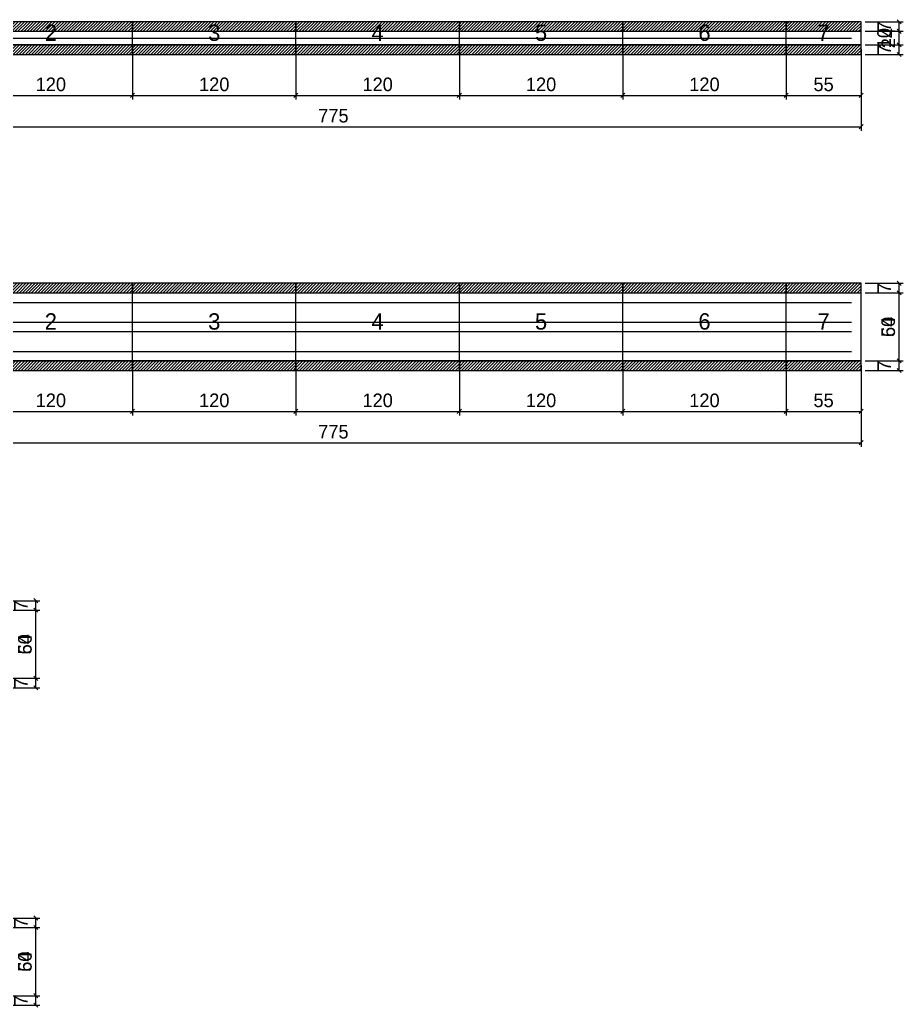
# Model space of a CAD drawing. Extents: x -9000 to 3070, y -4815 to 1250.
# Drawn here: x 1185 to 1834, y -970 to -244 of the extents above; entities that cross this region are included whole.
import ezdxf
from ezdxf.enums import TextEntityAlignment as Align

# ---------------------------------------------------------------- set-up
doc = ezdxf.new("R2010")
doc.units = 0
for name, color, linetype in [('5', 5, 'Continuous'), ('COTA', 241, 'Continuous'), ('Painéis', 200, 'Continuous'), ('SARR_2.2x5', 40, 'Continuous'), ('SARR_2.2x7', 40, 'Continuous'), ('SCO-___-LAJ', 224, 'Continuous')]:
    doc.layers.add(name, color=color, linetype=linetype)
doc.dimstyles.new('PAINEL', dxfattribs={"dimtxt": 10, "dimasz": 3, "dimexe": 3, "dimexo": 3, "dimgap": 3, "dimtad": 1, "dimblk": 'OBLIQUE', "dimblk1": 'OBLIQUE', "dimcen": 2.5, "dimclrd": 4, "dimclre": 4, "dimclrt": 240, "dimazin": 3, "dimtfac": 1, "dimtmove": 0, "dimatfit": 3})

# ---------------------------------------------------------------- blocks, each defined once
blk = doc.blocks.new('_OBLIQUE')
at = {"color": 0, "linetype": 'BYBLOCK'}
blk.add_line((-0.5, -0.5), (0.5, 0.5), dxfattribs=at)

msp = doc.modelspace()

# ---------------------------------------------------------------- hatches: boundary and pattern name
at = {"layer": 'COTA'}
h = msp.add_hatch(dxfattribs=at)
h.set_pattern_fill('ANSI31', scale=0.5)
h.paths.add_polyline_path([(1148, -253), (1268, -253), (1268, -246), (1148, -246)])
h = msp.add_hatch(dxfattribs=at)
h.set_pattern_fill('ANSI31', scale=0.5)
h.paths.add_polyline_path([(1268, -253), (1388, -253), (1388, -246), (1268, -246)])
h = msp.add_hatch(dxfattribs=at)
h.set_pattern_fill('ANSI31', scale=0.5)
h.paths.add_polyline_path([(1388, -253), (1508, -253), (1508, -246), (1388, -246)])
h = msp.add_hatch(dxfattribs=at)
h.set_pattern_fill('ANSI31', scale=0.5)
h.paths.add_polyline_path([(1508, -253), (1628, -253), (1628, -246), (1508, -246)])
h = msp.add_hatch(dxfattribs=at)
h.set_pattern_fill('ANSI31', scale=0.5)
h.paths.add_polyline_path([(1628, -253), (1748, -253), (1748, -246), (1628, -246)])
h = msp.add_hatch(dxfattribs=at)
h.set_pattern_fill('ANSI31', scale=0.5)
h.paths.add_polyline_path([(1748, -253), (1803, -253), (1803, -246), (1748, -246)])
h = msp.add_hatch(dxfattribs=at)
h.set_pattern_fill('ANSI31', scale=0.5)
h.paths.add_polyline_path([(1148, -270), (1268, -270), (1268, -263), (1148, -263)])
h = msp.add_hatch(dxfattribs=at)
h.set_pattern_fill('ANSI31', scale=0.5)
h.paths.add_polyline_path([(1268, -270), (1388, -270), (1388, -263), (1268, -263)])
h = msp.add_hatch(dxfattribs=at)
h.set_pattern_fill('ANSI31', scale=0.5)
h.paths.add_polyline_path([(1388, -270), (1508, -270), (1508, -263), (1388, -263)])
h = msp.add_hatch(dxfattribs=at)
h.set_pattern_fill('ANSI31', scale=0.5)
h.paths.add_polyline_path([(1508, -270), (1628, -270), (1628, -263), (1508, -263)])
h = msp.add_hatch(dxfattribs=at)
h.set_pattern_fill('ANSI31', scale=0.5)
h.paths.add_polyline_path([(1628, -270), (1748, -270), (1748, -263), (1628, -263)])
h = msp.add_hatch(dxfattribs=at)
h.set_pattern_fill('ANSI31', scale=0.5)
h.paths.add_polyline_path([(1748, -270), (1803, -270), (1803, -263), (1748, -263)])
h = msp.add_hatch(dxfattribs=at)
h.set_pattern_fill('ANSI31', scale=0.5)
h.paths.add_polyline_path([(1148, -445), (1268, -445), (1268, -438), (1148, -438)])
h = msp.add_hatch(dxfattribs=at)
h.set_pattern_fill('ANSI31', scale=0.5)
h.paths.add_polyline_path([(1268, -445), (1388, -445), (1388, -438), (1268, -438)])
h = msp.add_hatch(dxfattribs=at)
h.set_pattern_fill('ANSI31', scale=0.5)
h.paths.add_polyline_path([(1388, -445), (1508, -445), (1508, -438), (1388, -438)])
h = msp.add_hatch(dxfattribs=at)
h.set_pattern_fill('ANSI31', scale=0.5)
h.paths.add_polyline_path([(1508, -445), (1628, -445), (1628, -438), (1508, -438)])
h = msp.add_hatch(dxfattribs=at)
h.set_pattern_fill('ANSI31', scale=0.5)
h.paths.add_polyline_path([(1628, -445), (1748, -445), (1748, -438), (1628, -438)])
h = msp.add_hatch(dxfattribs=at)
h.set_pattern_fill('ANSI31', scale=0.5)
h.paths.add_polyline_path([(1748, -445), (1803, -445), (1803, -438), (1748, -438)])
h = msp.add_hatch(dxfattribs=at)
h.set_pattern_fill('ANSI31', scale=0.5)
h.paths.add_polyline_path([(1148, -502), (1268, -502), (1268, -495), (1148, -495)])
h = msp.add_hatch(dxfattribs=at)
h.set_pattern_fill('ANSI31', scale=0.5)
h.paths.add_polyline_path([(1268, -502), (1388, -502), (1388, -495), (1268, -495)])
h = msp.add_hatch(dxfattribs=at)
h.set_pattern_fill('ANSI31', scale=0.5)
h.paths.add_polyline_path([(1388, -502), (1508, -502), (1508, -495), (1388, -495)])
h = msp.add_hatch(dxfattribs=at)
h.set_pattern_fill('ANSI31', scale=0.5)
h.paths.add_polyline_path([(1508, -502), (1628, -502), (1628, -495), (1508, -495)])
h = msp.add_hatch(dxfattribs=at)
h.set_pattern_fill('ANSI31', scale=0.5)
h.paths.add_polyline_path([(1628, -502), (1748, -502), (1748, -495), (1628, -495)])
h = msp.add_hatch(dxfattribs=at)
h.set_pattern_fill('ANSI31', scale=0.5)
h.paths.add_polyline_path([(1748, -502), (1803, -502), (1803, -495), (1748, -495)])

# ---------------------------------------------------------------- linework, layer by layer
at = {"layer": 'Painéis'}
for p, q in [((1148, -253), (1268, -253)), ((1268, -263), (1268, -253)), ((1268, -263), (1268, -253)), ((1268, -253), (1388, -253)), ((1268, -263), (1268, -253)), ((1388, -263), (1388, -253)), ((1388, -263), (1388, -253)), ((1388, -253), (1508, -253)), ((1388, -263), (1388, -253)), ((1508, -263), (1508, -253)), ((1508, -263), (1508, -253)), ((1508, -253), (1628, -253)), ((1508, -263), (1508, -253)), ((1628, -263), (1628, -253)), ((1628, -263), (1628, -253)), ((1628, -253), (1748, -253)), ((1628, -263), (1628, -253)), ((1748, -263), (1748, -253)), ((1748, -263), (1748, -253)), ((1748, -253), (1803, -253)), ((1748, -263), (1748, -253)), ((1803, -263), (1803, -253)), ((1148, -263), (1268, -263)), ((1268, -263), (1388, -263)), ((1388, -263), (1508, -263)), ((1508, -263), (1628, -263)), ((1628, -263), (1748, -263)), ((1748, -263), (1803, -263)), ((1148, -445), (1268, -445)), ((1268, -495), (1268, -445)), ((1268, -495), (1268, -445)), ((1268, -445), (1388, -445)), ((1268, -495), (1268, -445)), ((1388, -495), (1388, -445)), ((1388, -495), (1388, -445)), ((1388, -445), (1508, -445)), ((1388, -495), (1388, -445)), ((1508, -495), (1508, -445)), ((1508, -495), (1508, -445)), ((1508, -445), (1628, -445)), ((1508, -495), (1508, -445)), ((1628, -495), (1628, -445)), ((1628, -495), (1628, -445)), ((1628, -445), (1748, -445)), ((1628, -495), (1628, -445)), ((1748, -495), (1748, -445)), ((1748, -495), (1748, -445)), ((1748, -445), (1803, -445)), ((1748, -495), (1748, -445)), ((1803, -495), (1803, -445)), ((1148, -495), (1268, -495)), ((1268, -495), (1388, -495)), ((1388, -495), (1508, -495)), ((1508, -495), (1628, -495)), ((1628, -495), (1748, -495)), ((1748, -495), (1803, -495))]:
    msp.add_line(p, q, dxfattribs=at)
at = {"layer": 'SARR_2.2x5'}
for points in [[(1148, -258), (1268, -258)], [(1148, -258), (1268, -258)], [(1268, -258), (1388, -258)], [(1268, -258), (1388, -258)], [(1388, -258), (1508, -258)], [(1388, -258), (1508, -258)], [(1508, -258), (1628, -258)], [(1508, -258), (1628, -258)], [(1628, -258), (1748, -258)], [(1628, -258), (1748, -258)], [(1748, -258), (1796, -258)], [(1748, -258), (1796, -258)]]:
    msp.add_lwpolyline(points, dxfattribs=at)
at = {"layer": 'SARR_2.2x7'}
for points in [[(1148, -452), (1268, -452)], [(1148, -452), (1268, -452)], [(1268, -452), (1388, -452)], [(1268, -452), (1388, -452)], [(1388, -452), (1508, -452)], [(1388, -452), (1508, -452)], [(1508, -452), (1628, -452)], [(1508, -452), (1628, -452)], [(1628, -452), (1748, -452)], [(1628, -452), (1748, -452)], [(1748, -452), (1796, -452)], [(1748, -452), (1796, -452)], [(1148, -466.5), (1268, -466.5)], [(1148, -466.5), (1268, -466.5)], [(1268, -466.5), (1388, -466.5)], [(1268, -466.5), (1388, -466.5)], [(1388, -466.5), (1508, -466.5)], [(1388, -466.5), (1508, -466.5)], [(1508, -466.5), (1628, -466.5)], [(1508, -466.5), (1628, -466.5)], [(1628, -466.5), (1748, -466.5)], [(1628, -466.5), (1748, -466.5)], [(1748, -466.5), (1796, -466.5)], [(1748, -466.5), (1796, -466.5)], [(1148, -473.5), (1268, -473.5)], [(1148, -473.5), (1268, -473.5)], [(1268, -473.5), (1388, -473.5)], [(1268, -473.5), (1388, -473.5)], [(1388, -473.5), (1508, -473.5)], [(1388, -473.5), (1508, -473.5)], [(1508, -473.5), (1628, -473.5)], [(1508, -473.5), (1628, -473.5)], [(1628, -473.5), (1748, -473.5)], [(1628, -473.5), (1748, -473.5)], [(1748, -473.5), (1796, -473.5)], [(1748, -473.5), (1796, -473.5)], [(1148, -488), (1268, -488)], [(1148, -488), (1268, -488)], [(1268, -488), (1388, -488)], [(1268, -488), (1388, -488)], [(1388, -488), (1508, -488)], [(1388, -488), (1508, -488)], [(1508, -488), (1628, -488)], [(1508, -488), (1628, -488)], [(1628, -488), (1748, -488)], [(1628, -488), (1748, -488)], [(1748, -488), (1796, -488)], [(1748, -488), (1796, -488)]]:
    msp.add_lwpolyline(points, dxfattribs=at)
at = {"layer": 'SCO-___-LAJ'}
for points in [[(1148, -253), (1268, -253), (1268, -246), (1148, -246)], [(1268, -253), (1388, -253), (1388, -246), (1268, -246)], [(1388, -253), (1508, -253), (1508, -246), (1388, -246)], [(1508, -253), (1628, -253), (1628, -246), (1508, -246)], [(1628, -253), (1748, -253), (1748, -246), (1628, -246)], [(1748, -253), (1803, -253), (1803, -246), (1748, -246)], [(1148, -270), (1268, -270), (1268, -263), (1148, -263)], [(1268, -270), (1388, -270), (1388, -263), (1268, -263)], [(1388, -270), (1508, -270), (1508, -263), (1388, -263)], [(1508, -270), (1628, -270), (1628, -263), (1508, -263)], [(1628, -270), (1748, -270), (1748, -263), (1628, -263)], [(1748, -270), (1803, -270), (1803, -263), (1748, -263)], [(1148, -445), (1268, -445), (1268, -438), (1148, -438)], [(1268, -445), (1388, -445), (1388, -438), (1268, -438)], [(1388, -445), (1508, -445), (1508, -438), (1388, -438)], [(1508, -445), (1628, -445), (1628, -438), (1508, -438)], [(1628, -445), (1748, -445), (1748, -438), (1628, -438)], [(1748, -445), (1803, -445), (1803, -438), (1748, -438)], [(1148, -502), (1268, -502), (1268, -495), (1148, -495)], [(1268, -502), (1388, -502), (1388, -495), (1268, -495)], [(1388, -502), (1508, -502), (1508, -495), (1388, -495)], [(1508, -502), (1628, -502), (1628, -495), (1508, -495)], [(1628, -502), (1748, -502), (1748, -495), (1628, -495)], [(1748, -502), (1803, -502), (1803, -495), (1748, -495)]]:
    msp.add_lwpolyline(points, close=True, dxfattribs=at)

# ---------------------------------------------------------------- texts
at = {"layer": '5'}
for s, p in [('2', (1208, -254)), ('3', (1328, -254)), ('4', (1448, -254)), ('5', (1568, -254)), ('6', (1688, -254)), ('7', (1775.5, -254)), ('2', (1208, -466)), ('3', (1328, -466)), ('4', (1448, -466)), ('5', (1568, -466)), ('6', (1688, -466)), ('7', (1775.5, -466))]:
    msp.add_text(s, height=12, dxfattribs=at).set_placement(p, align=Align.MIDDLE_CENTER)

# ---------------------------------------------------------------- dimensions: what is measured, and where the dimension line sits
at = {"layer": 'COTA'}
for base, p1, p2 in [((1831, -270), (1803, -270), (1803, -246)), ((1831, -253), (1803, -253), (1803, -246)), ((1831, -263), (1803, -263), (1803, -253)), ((1831, -270), (1803, -270), (1803, -263)), ((1831, -502), (1803, -502), (1803, -438)), ((1831, -445), (1803, -445), (1803, -438)), ((1831, -495), (1803, -495), (1803, -445)), ((1831, -502), (1803, -502), (1803, -495)), ((1197, -735), (1169, -735), (1169, -671)), ((1197, -678), (1169, -678), (1169, -671)), ((1197, -728), (1169, -728), (1169, -678)), ((1197, -735), (1169, -735), (1169, -728)), ((1197, -968), (1169, -968), (1169, -904)), ((1197, -911), (1169, -911), (1169, -904)), ((1197, -961), (1169, -961), (1169, -911)), ((1197, -968), (1169, -968), (1169, -961))]:
    msp.add_linear_dim(base=base, p1=p1, p2=p2, angle=90, dimstyle='PAINEL', dxfattribs=at).render()
for base, p1, p2 in [((1028, -323), (1028, -263), (1803, -263)), ((1148, -300), (1148, -263), (1268, -263)), ((1268, -300), (1268, -263), (1388, -263)), ((1388, -300), (1388, -263), (1508, -263)), ((1508, -300), (1508, -263), (1628, -263)), ((1628, -300), (1628, -263), (1748, -263)), ((1748, -300), (1748, -263), (1803, -263)), ((1028, -555), (1028, -495), (1803, -495)), ((1148, -532), (1148, -495), (1268, -495)), ((1268, -532), (1268, -495), (1388, -495)), ((1388, -532), (1388, -495), (1508, -495)), ((1508, -532), (1508, -495), (1628, -495)), ((1628, -532), (1628, -495), (1748, -495)), ((1748, -532), (1748, -495), (1803, -495))]:
    msp.add_linear_dim(base=base, p1=p1, p2=p2, dimstyle='PAINEL', dxfattribs=at).render()

doc.saveas('drawing.dxf')
